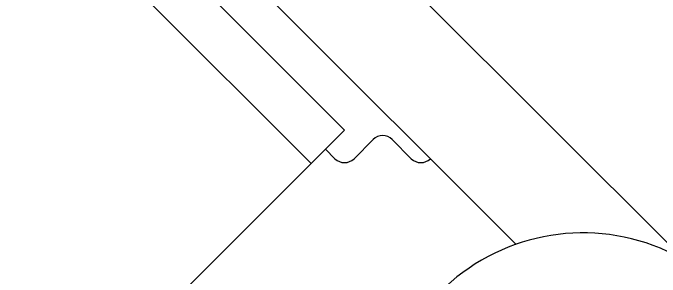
# Model space of a CAD drawing. Extents: x 1725261 to 1937680, y 860327 to 1571294.
# Drawn here: x 1848068 to 1848460.2, y 1236073.4 to 1236233.6 of the extents above; entities that cross this region are included whole.
import ezdxf

# ---------------------------------------------------------------- set-up
doc = ezdxf.new("R2010")
doc.units = 0
doc.header["$LTSCALE"] = 1000
doc.header["$MEASUREMENT"] = 0

msp = doc.modelspace()

# ---------------------------------------------------------------- linework, layer by layer
for p, q in [((1848268.96, 1236162.58), (1845691.69, 1238739.85)), ((1848248.72, 1236142.34), (1845671.45, 1238719.61)), ((1848476.2, 1236082.55), (1848130.18, 1236428.57)), ((1848373.08, 1236093.15), (1848083.92, 1236382.31)), ((1848268.96, 1236162.58), (1848031.88, 1235925.5)), ((1848286.32, 1236156.78), (1848274.75, 1236145.21)), ((1848309.45, 1236145.21), (1848297.88, 1236156.78)), ((1848263.19, 1236145.21), (1848257.39, 1236151.01))]:
    msp.add_line(p, q)
for centre, radius, start, end in [((1848292.1, 1236151), 8.18, 45, 135), ((1848268.97, 1236151), 8.18, 225, 315), ((1848315.23, 1236151), 8.18, 225, 315), ((1848413.51, 1235977.54), 122.66, 0, 135)]:
    msp.add_arc(centre, radius, start, end)

doc.saveas('drawing.dxf')
